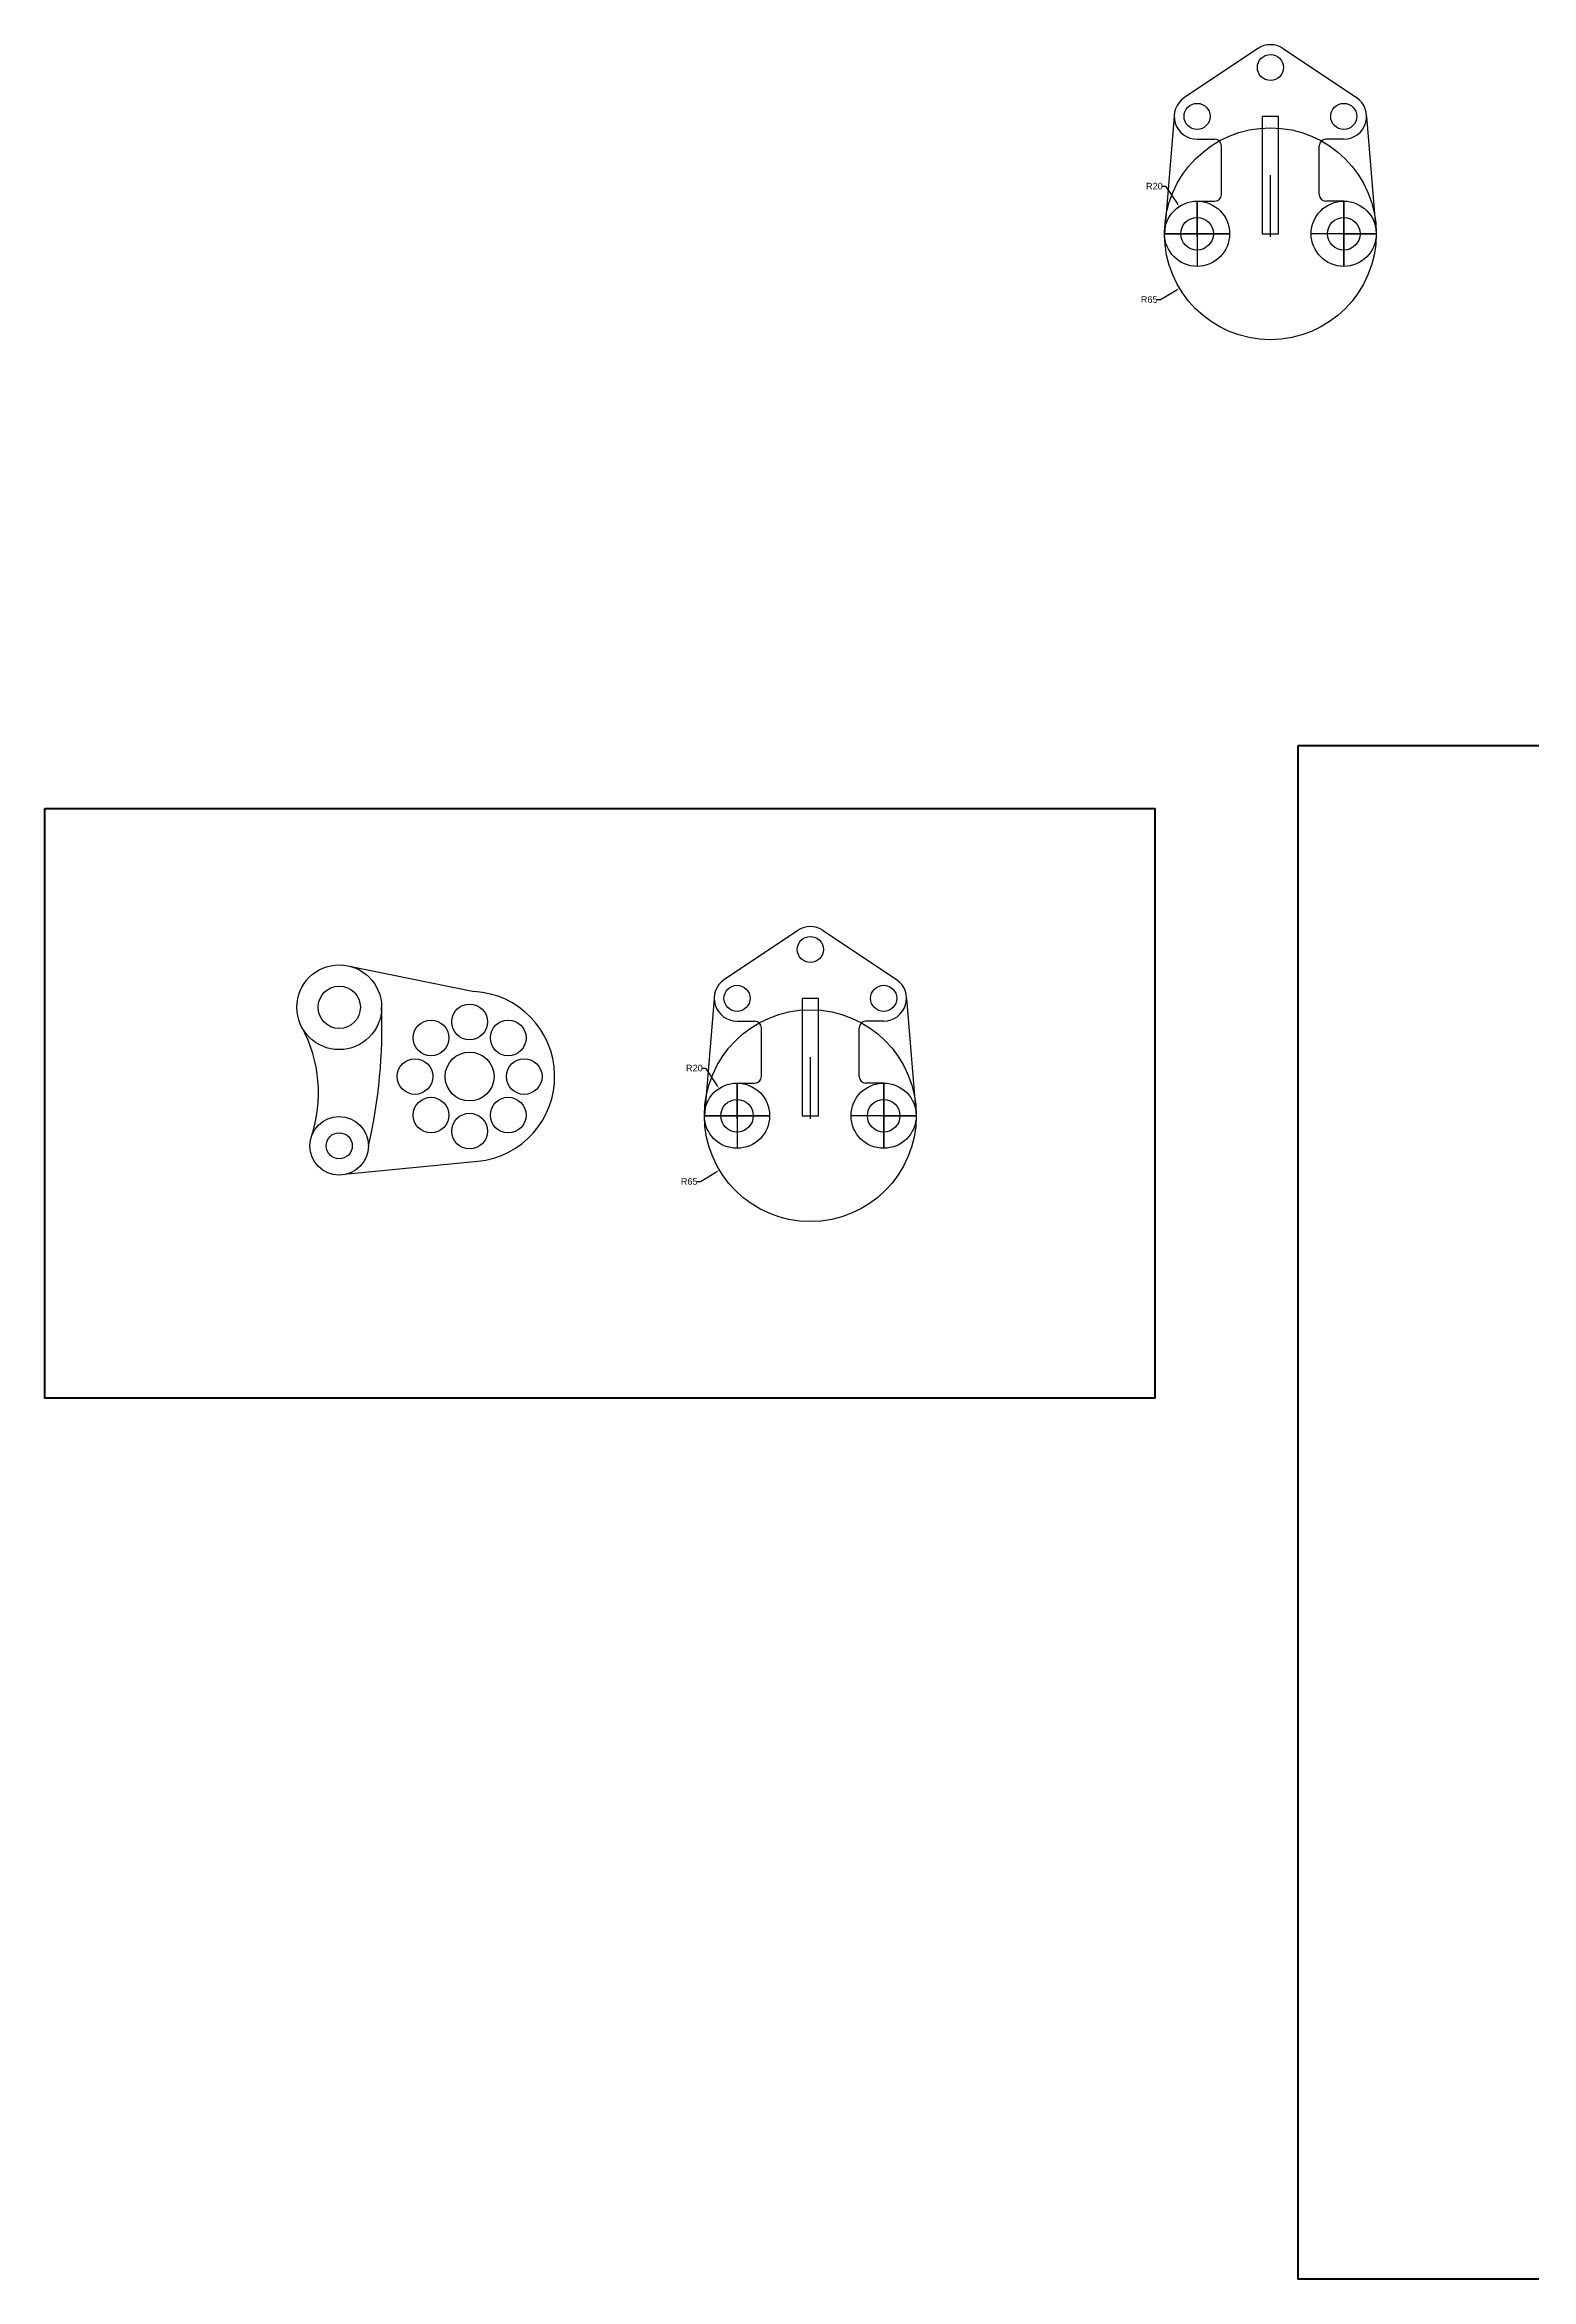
# Model space of a CAD drawing. Header units: inches. Extents: x -120 to 4750, y -697 to 1577.
# Drawn here: x 1345 to 2257, y -682 to 689 of the extents above; entities that cross this region are included whole.
import ezdxf

# ---------------------------------------------------------------- set-up
doc = ezdxf.new("R2010")
doc.units = ezdxf.units.IN
doc.header["$MEASUREMENT"] = 0
doc.styles.get("Standard").update_dxf_attribs({"font": 'arial.ttf'})
doc.linetypes.add('TRACKS', pattern='A,0.15,[130,ltypeshp.shx,S=0.25,R=0,X=0,Y=0],0.15', length=0.3)
doc.dimstyles.get("Standard").update_dxf_attribs({"dimtxt": 4, "dimasz": 2, "dimexe": 0.18, "dimexo": 0.0625, "dimgap": 0.09, "dimtad": 0, "dimtoh": 1, "dimdec": 1, "dimdsep": 46, "dimtxsty": 'Standard', "dimcen": 2, "dimse1": 1, "dimse2": 1, "dimadec": 0, "dimazin": 0, "dimtfac": 1, "dimtdec": 1, "dimtofl": 0, "dimtmove": 0, "dimatfit": 3, "dimfxl": 1, "dimtolj": 1, "dimtzin": 0, "dimarcsym": 0})

# ---------------------------------------------------------------- blocks, each defined once
blk = doc.blocks.new('*D5')
at = {"color": 0, "lineweight": -2, "transparency": 16777216}
for p, q in [((1748.3, 61.4), (1750.3, 61.4)), ((1750.3, 61.4), (1757.5, 50.5)), ((1767.7, 32.2), (1771.7, 32.2)), ((1769.7, 30.2), (1769.7, 34.2))]:
    blk.add_line(p, q, dxfattribs=at)
at = {"color": 0, "transparency": 16777216}
blk.add_solid([(1757.8, 50.7), (1757.3, 50.3), (1758.6, 48.9)], dxfattribs=at)
at = {"layer": 'Defpoints', "color": 0, "transparency": 16777216}
for p in [(1758.6, 48.9), (1769.7, 32.2)]:
    blk.add_point(p, dxfattribs=at)
at = {"color": 0, "transparency": 16777216, "insert": (1743.5, 61.4), "char_height": 4, "attachment_point": 5}
blk.add_mtext('\\A1;R20', dxfattribs=at)
blk = doc.blocks.new('*D6')
at = {"color": 0, "lineweight": -2, "transparency": 16777216}
for p, q in [((1812.7, 32.2), (1816.7, 32.2)), ((1814.7, 30.2), (1814.7, 34.2)), ((1745.2, -8.2), (1747.2, -8.2)), ((1747.2, -8.2), (1757.2, -2.2))]:
    blk.add_line(p, q, dxfattribs=at)
at = {"color": 0, "transparency": 16777216}
blk.add_solid([(1757, -1.9), (1757.4, -2.5), (1758.9, -1.2)], dxfattribs=at)
at = {"layer": 'Defpoints', "color": 0, "transparency": 16777216}
for p in [(1814.7, 32.2), (1758.9, -1.2)]:
    blk.add_point(p, dxfattribs=at)
at = {"color": 0, "transparency": 16777216, "insert": (1740.3, -8.2), "char_height": 4, "attachment_point": 5}
blk.add_mtext('\\A1;R65', dxfattribs=at)
blk = doc.blocks.new('*D12')
at = {"color": 0, "lineweight": -2, "transparency": 16777216}
for p, q in [((2030.7, 602.5), (2032.7, 602.5)), ((2032.7, 602.5), (2039.9, 591.6)), ((2050, 573.3), (2054, 573.3)), ((2052, 571.3), (2052, 575.3))]:
    blk.add_line(p, q, dxfattribs=at)
at = {"color": 0, "transparency": 16777216}
blk.add_solid([(2040.1, 591.8), (2039.6, 591.4), (2041, 589.9)], dxfattribs=at)
at = {"layer": 'Defpoints', "color": 0, "transparency": 16777216}
for p in [(2041, 589.9), (2052, 573.3)]:
    blk.add_point(p, dxfattribs=at)
at = {"color": 0, "transparency": 16777216, "insert": (2025.8, 602.5), "char_height": 4, "attachment_point": 5}
blk.add_mtext('\\A1;R20', dxfattribs=at)
blk = doc.blocks.new('*D13')
at = {"color": 0, "lineweight": -2, "transparency": 16777216}
for p, q in [((2095, 573.3), (2099, 573.3)), ((2097, 571.3), (2097, 575.3)), ((2029.5, 532.9), (2039.5, 538.9)), ((2027.5, 532.9), (2029.5, 532.9))]:
    blk.add_line(p, q, dxfattribs=at)
at = {"color": 0, "transparency": 16777216}
blk.add_solid([(2039.3, 539.2), (2039.7, 538.6), (2041.2, 539.9)], dxfattribs=at)
at = {"layer": 'Defpoints', "color": 0, "transparency": 16777216}
for p in [(2097, 573.3), (2041.2, 539.9)]:
    blk.add_point(p, dxfattribs=at)
at = {"color": 0, "transparency": 16777216, "insert": (2022.6, 532.9), "char_height": 4, "attachment_point": 5}
blk.add_mtext('\\A1;R65', dxfattribs=at)

msp = doc.modelspace()

# ---------------------------------------------------------------- linework, layer by layer
for p, q in [((2089.23, 686.91), (2044.24, 656.93)), ((2104.79, 686.91), (2149.77, 656.93)), ((2038.01, 645.28), (2032.01, 573.28)), ((2097.01, 645.28), (2092.01, 645.28)), ((2092.01, 645.28), (2092.01, 573.28)), ((2102.01, 645.28), (2097.01, 645.28)), ((2102.01, 573.28), (2102.01, 645.28)), ((2156.01, 645.28), (2162.01, 573.28)), ((2052.01, 631.28), (2063.01, 631.28)), ((2142.01, 631.28), (2131.01, 631.28)), ((2067.01, 597.28), (2067.01, 627.28)), ((2127.01, 597.28), (2127.01, 627.28)), ((2097.01, 573.28), (2097.01, 609.28)), ((2052.01, 593.28), (2063.01, 593.28)), ((2052.01, 573.28), (2052.01, 593.28)), ((2052.01, 593.28), (2052.01, 573.28)), ((2142.01, 593.28), (2131.01, 593.28)), ((2142.01, 573.28), (2142.01, 593.28)), ((2142.01, 593.28), (2142.01, 573.28)), ((2072.01, 573.28), (2032.01, 573.28)), ((2032.01, 573.28), (2052.01, 573.28)), ((2052.01, 573.28), (2072.01, 573.28)), ((2052.01, 573.28), (2052.01, 553.28)), ((2092.01, 573.28), (2097.01, 573.28)), ((2097.01, 573.28), (2102.01, 573.28)), ((2142.01, 573.28), (2122.01, 573.28)), ((2142.01, 573.28), (2162.01, 573.28)), ((2162.01, 573.28), (2142.01, 573.28)), ((2142.01, 573.28), (2142.01, 553.28)), ((2142.01, 553.28), (2142.01, 573.28)), ((1806.91, 145.82), (1761.93, 115.83)), ((1822.48, 145.82), (1867.46, 115.83)), ((1755.69, 104.18), (1749.69, 32.18)), ((1814.69, 104.18), (1809.69, 104.18)), ((1809.69, 104.18), (1809.69, 32.18)), ((1819.69, 104.18), (1814.69, 104.18)), ((1819.69, 32.18), (1819.69, 104.18)), ((1873.69, 104.18), (1879.69, 32.18)), ((1769.69, 90.18), (1780.69, 90.18)), ((1784.69, 56.18), (1784.69, 86.18)), ((1844.69, 56.18), (1844.69, 86.18)), ((1859.69, 90.18), (1848.69, 90.18)), ((1814.69, 32.18), (1814.69, 68.18)), ((1769.69, 52.18), (1780.69, 52.18)), ((1769.69, 32.18), (1769.69, 52.18)), ((1769.69, 52.18), (1769.69, 32.18)), ((1859.69, 52.18), (1848.69, 52.18)), ((1859.69, 32.18), (1859.69, 52.18)), ((1859.69, 52.18), (1859.69, 32.18)), ((1789.69, 32.18), (1749.69, 32.18)), ((1749.69, 32.18), (1769.69, 32.18)), ((1769.69, 32.18), (1789.69, 32.18)), ((1769.69, 32.18), (1769.69, 12.18)), ((1809.69, 32.18), (1814.69, 32.18)), ((1814.69, 32.18), (1819.69, 32.18)), ((1859.69, 32.18), (1839.69, 32.18)), ((1859.69, 32.18), (1879.69, 32.18)), ((1879.69, 32.18), (1859.69, 32.18)), ((1859.69, 32.18), (1859.69, 12.18)), ((1859.69, 12.18), (1859.69, 32.18))]:
    msp.add_line(p, q)
at = {"linetype": 'Continuous'}
for p, q in [((1530.95, 124.16), (1608.39, 108.35)), ((1530.95, -3.46), (1610.63, 4.27))]:
    msp.add_line(p, q, dxfattribs=at)
at = {"color": 240, "linetype": 'TRACKS', "lineweight": 50, "true_color": 0xed1f24}
msp.add_lwpolyline([(2114.03, 259.3), (3245.57, 259.3), (3245.57, -681.71), (2114.03, -681.71)], close=True, dxfattribs=at)
at = {"color": 217, "linetype": 'TRACKS', "lineweight": 50, "true_color": 0x93278f}
msp.add_lwpolyline([(1344.83, 220.57), (2026.14, 220.57), (2026.14, -141.14), (1344.83, -141.14)], close=True, dxfattribs=at)
for centre, radius in [((2097.01, 675.28), 8), ((2052.01, 645.28), 8), ((2142.01, 645.28), 8), ((2097.01, 573.28), 65), ((2052.01, 573.28), 20), ((2142.01, 573.28), 20), ((2052.01, 573.28), 10), ((2142.01, 573.28), 10), ((1814.69, 134.18), 8), ((1525.59, 98.72), 26), ((1525.59, 98.72), 13), ((1769.69, 104.18), 8), ((1859.69, 104.18), 8), ((1605.59, 89.72), 10.95), ((1814.69, 32.18), 65), ((1581.9, 79.91), 10.95), ((1629.28, 79.91), 10.95), ((1605.59, 56.22), 15), ((1572.09, 56.22), 10.95), ((1639.09, 56.22), 10.95), ((1639.09, 56.22), 10.95), ((1581.9, 32.53), 10.95), ((1629.28, 32.53), 10.95), ((1769.69, 32.18), 20), ((1769.69, 32.18), 10), ((1859.69, 32.18), 20), ((1859.69, 32.18), 10), ((1525.59, 13.72), 18), ((1605.59, 22.72), 10.95), ((1525.59, 13.72), 8)]:
    msp.add_circle(centre, radius)
for centre, radius, start, end in [((2097.01, 675.28), 14, 56.22723, 123.77277), ((2052.01, 645.28), 14, 123.69005, 270), ((2142.01, 645.28), 14, 270, 56.30995), ((2063.01, 627.28), 4, 0, 90), ((2131.01, 627.28), 4, 90, 180), ((2063.01, 597.28), 4, 270, 0), ((2131.01, 597.28), 4, 180, 270), ((1814.69, 134.18), 14, 56.22723, 123.77277), ((1769.69, 104.18), 14, 123.69005, 270), ((1859.69, 104.18), 14, 270, 56.30995), ((1605.59, 56.22), 52.2, 275.53836, 86.92372), ((1427.83, 46.15), 85, 341.64832, 28.26881), ((1780.69, 86.18), 4, 0, 90), ((1848.69, 86.18), 4, 90, 180), ((1780.69, 56.18), 4, 270, 0), ((1848.69, 56.18), 4, 180, 270)]:
    msp.add_arc(centre, radius, start, end)
at = {"linetype": 'Continuous'}
msp.add_arc((1224.77, 86.6), 327.04, 347.12329, 2.12329, dxfattribs=at)

# ---------------------------------------------------------------- dimensions: what is measured, and where the dimension line sits
for center, mpoint, picture, middle in [((2052.01, 573.28), (2040.96, 589.95), '*D12', (2025.79, 602.48)), ((2097.01, 573.28), (2041.23, 539.9), '*D13', (2022.63, 532.89)), ((1769.69, 32.18), (1758.65, 48.86), '*D5', (1743.48, 61.39)), ((1814.69, 32.18), (1758.92, -1.19), '*D6', (1740.31, -8.2))]:
    dim = msp.add_radius_dim(center=center, mpoint=mpoint, dimstyle='Standard')
    dim.commit()
    dim.dimension.update_dxf_attribs({"geometry": picture, "text_midpoint": middle, "dimtype": 164})

doc.saveas('drawing.dxf')
